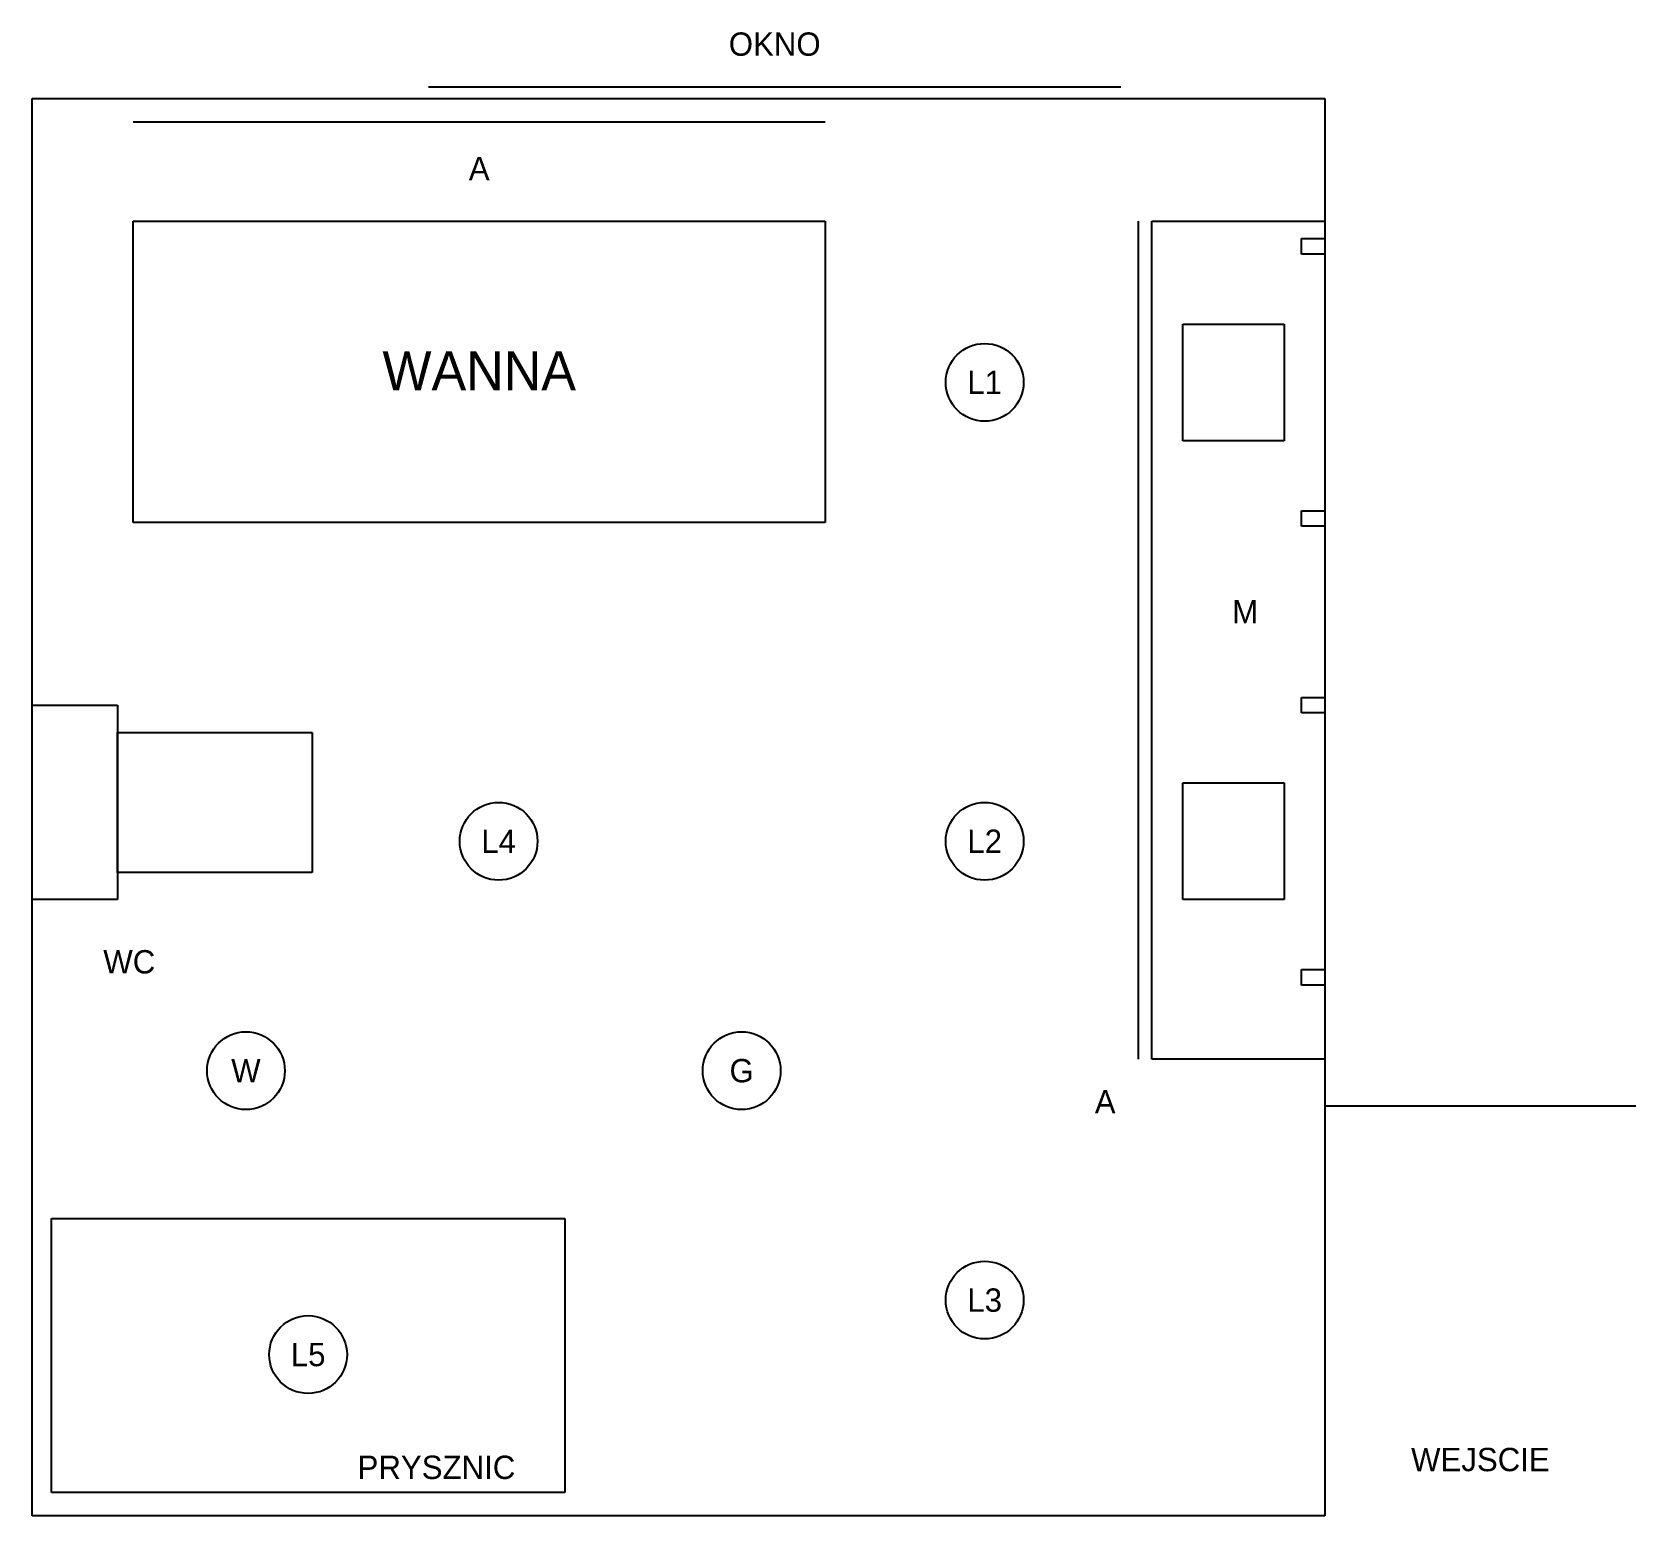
# Model space of a CAD drawing. Header units: metres. Extents: x 0 to 412, y 0 to 382.
import ezdxf
from ezdxf.enums import TextEntityAlignment as Align

# ---------------------------------------------------------------- set-up
doc = ezdxf.new("R2010")
doc.units = ezdxf.units.M
for name, color, linetype in [('GLOSNIK', 5, 'CONTINUOUS'), ('NASTROJ', 6, 'CONTINUOUS'), ('OSWIETLENIE', 30, 'CONTINUOUS'), ('SCIANY', 8, 'CONTINUOUS'), ('WYPOSAZENIE', 9, 'CONTINUOUS'), ('WYWIEW', 4, 'CONTINUOUS')]:
    doc.layers.add(name, color=color, linetype=linetype)

msp = doc.modelspace()

# ---------------------------------------------------------------- linework, layer by layer
at = {"layer": 'GLOSNIK'}
msp.add_circle((182.5, 114.5), 10, dxfattribs=at)
at = {"layer": 'NASTROJ'}
for p, q in [((26, 358.5), (204, 358.5)), ((284.5, 333), (284.5, 117.5))]:
    msp.add_line(p, q, dxfattribs=at)
at = {"layer": 'OSWIETLENIE'}
for p, q in [((326.5, 328.5), (332.5, 328.5)), ((326.5, 324.5), (326.5, 328.5)), ((332.5, 328.5), (332.5, 324.5)), ((332.5, 324.5), (326.5, 324.5)), ((326.5, 258.5), (332.5, 258.5)), ((326.5, 254.5), (326.5, 258.5)), ((332.5, 258.5), (332.5, 254.5)), ((332.5, 254.5), (326.5, 254.5)), ((326.5, 210.5), (332.5, 210.5)), ((326.5, 206.5), (326.5, 210.5)), ((332.5, 210.5), (332.5, 206.5)), ((332.5, 206.5), (326.5, 206.5)), ((326.5, 140.5), (332.5, 140.5)), ((326.5, 136.5), (326.5, 140.5)), ((332.5, 140.5), (332.5, 136.5)), ((332.5, 136.5), (326.5, 136.5))]:
    msp.add_line(p, q, dxfattribs=at)
for centre in [(245, 291.5), (120, 173.5), (245, 173.5), (245, 55.5), (71, 41.5)]:
    msp.add_circle(centre, 10, dxfattribs=at)
at = {"layer": 'SCIANY'}
for p, q in [((102, 367.5), (280, 367.5)), ((0, 364.5), (332.5, 364.5)), ((0, 0), (0, 364.5)), ((332.5, 364.5), (332.5, 0)), ((332.5, 105.5), (412.5, 105.5)), ((332.5, 0), (0, 0))]:
    msp.add_line(p, q, dxfattribs=at)
at = {"layer": 'WYPOSAZENIE'}
for p, q in [((26, 333), (204, 333)), ((26, 255.5), (26, 333)), ((204, 333), (204, 255.5)), ((288, 333), (332.5, 333)), ((288, 117.5), (288, 333)), ((332.5, 333), (332.5, 117.5)), ((296, 306.5), (322, 306.5)), ((296, 276.5), (296, 306.5)), ((322, 306.5), (322, 276.5)), ((322, 276.5), (296, 276.5)), ((204, 255.5), (26, 255.5)), ((0, 208.5), (22, 208.5)), ((0, 158.5), (0, 208.5)), ((22, 208.5), (22, 158.5)), ((22, 201.5), (72, 201.5)), ((22, 165.5), (22, 201.5)), ((72, 201.5), (72, 165.5)), ((296, 188.5), (322, 188.5)), ((296, 158.5), (296, 188.5)), ((322, 188.5), (322, 158.5)), ((72, 165.5), (22, 165.5)), ((22, 158.5), (0, 158.5)), ((322, 158.5), (296, 158.5)), ((332.5, 117.5), (288, 117.5)), ((5, 76.5), (137, 76.5)), ((5, 6), (5, 76.5)), ((137, 76.5), (137, 6)), ((137, 6), (5, 6))]:
    msp.add_line(p, q, dxfattribs=at)
at = {"layer": 'WYWIEW'}
msp.add_circle((55, 114.5), 10, dxfattribs=at)

# ---------------------------------------------------------------- texts
at = {"layer": 'GLOSNIK'}
msp.add_text('G', height=6, dxfattribs=at).set_placement((182.5, 114.5), align=Align.MIDDLE_CENTER)
at = {"layer": 'NASTROJ'}
for p in [(115, 346.5), (276, 106.5)]:
    msp.add_text('A', height=6, dxfattribs=at).set_placement(p, align=Align.MIDDLE_CENTER)
at = {"layer": 'OSWIETLENIE'}
for s, p in [('L1', (245, 291.5)), ('M', (312, 232.5)), ('L4', (120, 173.5)), ('L2', (245, 173.5)), ('L3', (245, 55.5)), ('L5', (71, 41.5))]:
    msp.add_text(s, height=6, dxfattribs=at).set_placement(p, align=Align.MIDDLE_CENTER)
at = {"layer": 'SCIANY'}
for s, p in [('OKNO', (191, 378.5)), ('WEJSCIE', (372.5, 14.5))]:
    msp.add_text(s, height=6, dxfattribs=at).set_placement(p, align=Align.MIDDLE_CENTER)
at = {"layer": 'WYPOSAZENIE'}
for s, height, p in [('WANNA', 10, (115, 294.5)), ('WC', 6, (25, 142.5)), ('PRYSZNIC', 6, (104, 12.5))]:
    msp.add_text(s, height=height, dxfattribs=at).set_placement(p, align=Align.MIDDLE_CENTER)
at = {"layer": 'WYWIEW'}
msp.add_text('W', height=6, dxfattribs=at).set_placement((55, 114.5), align=Align.MIDDLE_CENTER)

doc.saveas('drawing.dxf')
